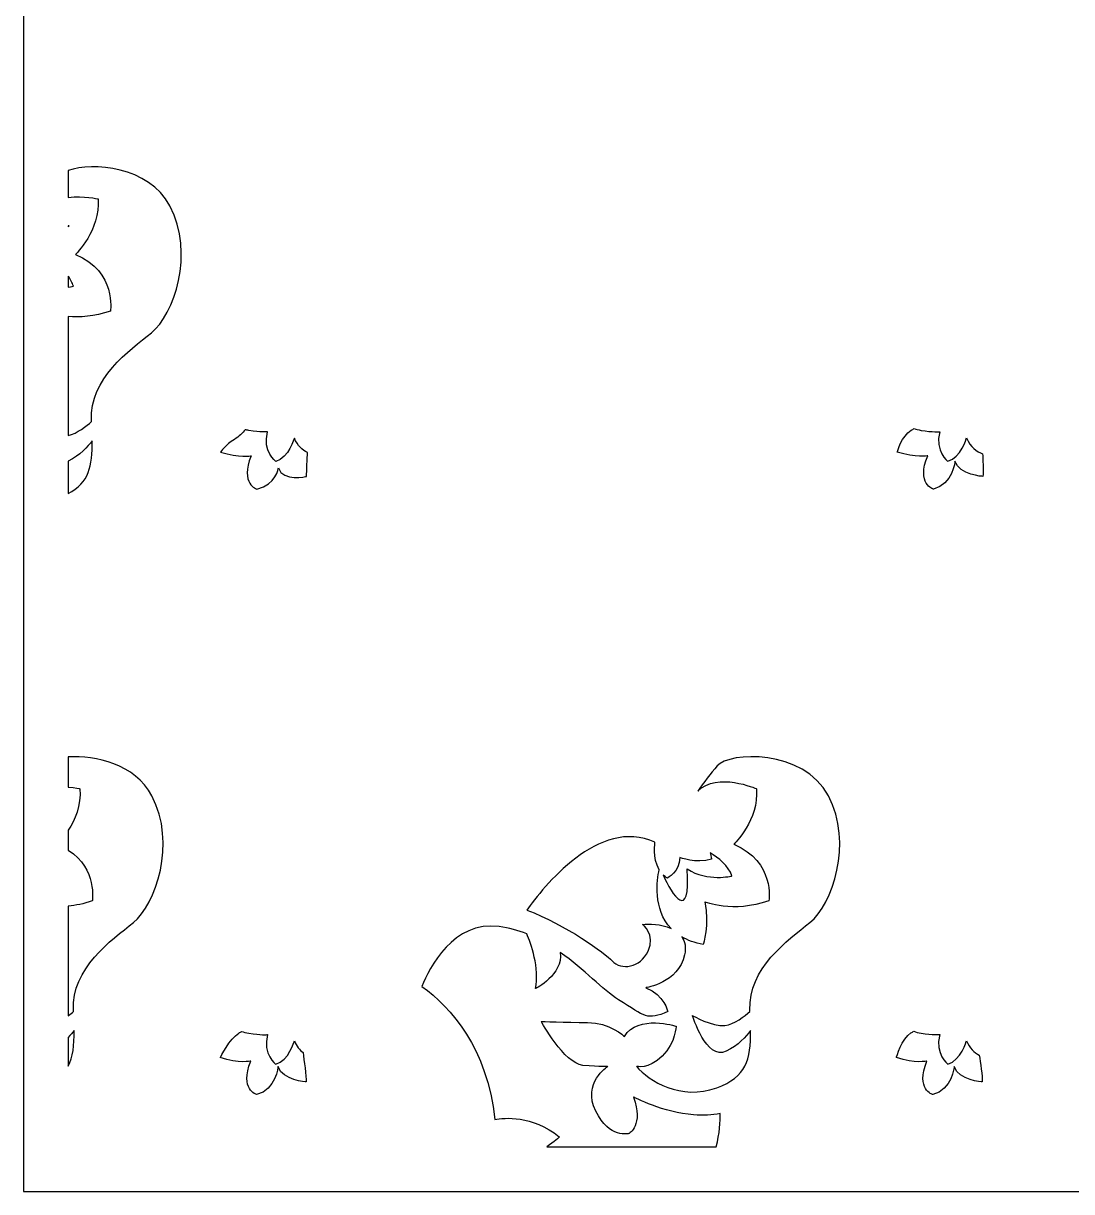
# Model space of a CAD drawing. Header units: centimetres. Extents: x -27 to -16.1, y -2.4 to 9.
# Drawn here: x -27 to -21.89, y -2.38 to 3.31 of the extents above; entities that cross this region are included whole.
import ezdxf

# ---------------------------------------------------------------- set-up
doc = ezdxf.new("R2010")
doc.units = ezdxf.units.CM
doc.header["$MEASUREMENT"] = 0
doc.layers.add('layer 1', color=7, linetype='Continuous')

msp = doc.modelspace()

# ---------------------------------------------------------------- linework, layer by layer
at = {"layer": 'layer 1', "color": 250}
for points, knots in [([(-26.99914, 9.00077), (-26.99914, 9.00077), (-16.05281, 9.00077), (-16.05281, 9.00077), (-16.05281, 9.00077), (-16.05281, 9.00077), (-16.05281, -2.38341), (-16.05281, -2.38341), (-16.05281, -2.38341), (-16.05281, -2.38341), (-26.99914, -2.38341), (-26.99914, -2.38341), (-26.99914, -2.38341), (-26.99914, -2.38341), (-26.99914, 9.00077), (-26.99914, 9.00077)], [0, 0, 0, 0, 0.2, 0.2, 0.2, 0.2, 0.4, 0.4, 0.4, 0.4, 0.6, 0.6, 0.6, 0.6, 1, 1, 1, 1]), ([(-26.78021, 1.87985), (-26.7258, 1.87565), (-26.65438, 1.87937), (-26.57491, 1.90694), (-26.57491, 1.90694), (-26.57491, 1.90694), (-26.54343, 2.09784), (-26.74545, 2.18268), (-26.74545, 2.18268), (-26.74545, 2.18268), (-26.62214, 2.30199), (-26.63525, 2.45312), (-26.63525, 2.45312), (-26.63525, 2.45312), (-26.70429, 2.47027), (-26.78021, 2.46106), (-26.78021, 2.46106), (-26.78021, 2.46106), (-26.78021, 2.59188), (-26.78021, 2.59188), (-26.78021, 2.59188), (-26.66209, 2.63271), (-26.38891, 2.61351), (-26.285, 2.41886), (-26.285, 2.41886), (-26.16211, 2.18868), (-26.26655, 1.88784), (-26.37456, 1.80143), (-26.37456, 1.80143), (-26.48257, 1.71502), (-26.67608, 1.57859), (-26.66708, 1.37393), (-26.66708, 1.37393), (-26.667, 1.37197), (-26.66692, 1.37003), (-26.66683, 1.36808), (-26.66683, 1.36808), (-26.68934, 1.3483), (-26.73691, 1.31039), (-26.78021, 1.30134), (-26.78021, 1.30134), (-26.78021, 1.30134), (-26.78021, 1.87985), (-26.78021, 1.87985)], [0, 0, 0, 0, 0.0833333, 0.0833333, 0.0833333, 0.0833333, 0.1666667, 0.1666667, 0.1666667, 0.1666667, 0.25, 0.25, 0.25, 0.25, 0.3333333, 0.3333333, 0.3333333, 0.3333333, 0.4166667, 0.4166667, 0.4166667, 0.4166667, 0.5, 0.5, 0.5, 0.5, 0.5833333, 0.5833333, 0.5833333, 0.5833333, 0.6666667, 0.6666667, 0.6666667, 0.6666667, 0.75, 0.75, 0.75, 0.75, 0.8333333, 0.8333333, 0.8333333, 0.8333333, 1, 1, 1, 1]), ([(-26.78021, 2.32193), (-26.77888, 2.32197), (-26.7776, 2.32202), (-26.77635, 2.32211), (-26.77635, 2.32211), (-26.77635, 2.32211), (-26.77772, 2.32016), (-26.78021, 2.31675), (-26.78021, 2.31675), (-26.78021, 2.31675), (-26.78021, 2.32193), (-26.78021, 2.32193)], [0, 0, 0, 0, 0.25, 0.25, 0.25, 0.25, 0.5, 0.5, 0.5, 0.5, 1, 1, 1, 1]), ([(-26.78021, 2.07732), (-26.76913, 2.06133), (-26.76024, 2.04474), (-26.75536, 2.02829), (-26.75536, 2.02829), (-26.75536, 2.02829), (-26.76463, 2.02595), (-26.78021, 2.02402), (-26.78021, 2.02402), (-26.78021, 2.02402), (-26.78021, 2.07732), (-26.78021, 2.07732)], [0, 0, 0, 0, 0.25, 0.25, 0.25, 0.25, 0.5, 0.5, 0.5, 0.5, 1, 1, 1, 1]), ([(-25.61443, 1.21726), (-25.61553, 1.19087), (-25.61819, 1.12765), (-25.61956, 1.10139), (-25.61956, 1.10139), (-25.61956, 1.10139), (-25.73336, 1.07364), (-25.75612, 1.14264), (-25.75612, 1.14264), (-25.75612, 1.14264), (-25.76662, 1.06247), (-25.86116, 1.03947), (-25.86116, 1.03947), (-25.86116, 1.03947), (-25.94519, 1.06424), (-25.88917, 1.20223), (-25.88917, 1.20223), (-25.88917, 1.20223), (-25.94694, 1.18985), (-26.03797, 1.21992), (-26.03797, 1.21992), (-26.03797, 1.21992), (-26.01522, 1.2553), (-25.9697, 1.28184), (-25.9697, 1.28184), (-25.94739, 1.29485), (-25.93019, 1.31341), (-25.91844, 1.32896), (-25.91844, 1.32896), (-25.91279, 1.32741), (-25.90663, 1.32606), (-25.89992, 1.32499), (-25.89992, 1.32499), (-25.84298, 1.3159), (-25.80885, 1.31859), (-25.80885, 1.31859), (-25.80885, 1.31859), (-25.83453, 1.22188), (-25.76917, 1.1747), (-25.76917, 1.1747), (-25.76917, 1.1747), (-25.70614, 1.19121), (-25.67813, 1.28792), (-25.67813, 1.28792), (-25.67813, 1.28792), (-25.66387, 1.25087), (-25.6385, 1.22954), (-25.61443, 1.21726)], [0, 0, 0, 0, 0.0769231, 0.0769231, 0.0769231, 0.0769231, 0.1538462, 0.1538462, 0.1538462, 0.1538462, 0.2307692, 0.2307692, 0.2307692, 0.2307692, 0.3076923, 0.3076923, 0.3076923, 0.3076923, 0.3846154, 0.3846154, 0.3846154, 0.3846154, 0.4615385, 0.4615385, 0.4615385, 0.4615385, 0.5384615, 0.5384615, 0.5384615, 0.5384615, 0.6153846, 0.6153846, 0.6153846, 0.6153846, 0.6923077, 0.6923077, 0.6923077, 0.6923077, 0.7692308, 0.7692308, 0.7692308, 0.7692308, 0.8461538, 0.8461538, 0.8461538, 0.8461538, 1, 1, 1, 1]), ([(-22.32404, 1.21142), (-22.35181, 1.22205), (-22.38525, 1.24387), (-22.40247, 1.28862), (-22.40247, 1.28862), (-22.40247, 1.28862), (-22.43048, 1.19191), (-22.4935, 1.1754), (-22.4935, 1.1754), (-22.4935, 1.1754), (-22.55886, 1.22258), (-22.53319, 1.31929), (-22.53319, 1.31929), (-22.53319, 1.31929), (-22.56731, 1.3166), (-22.62426, 1.32569), (-22.62426, 1.32569), (-22.63743, 1.32779), (-22.64851, 1.33097), (-22.65778, 1.33463), (-22.65778, 1.33463), (-22.66212, 1.33201), (-22.667, 1.32912), (-22.6725, 1.32591), (-22.6725, 1.32591), (-22.71802, 1.29938), (-22.74078, 1.21992), (-22.74078, 1.21992), (-22.74078, 1.21992), (-22.64974, 1.18985), (-22.59197, 1.20223), (-22.59197, 1.20223), (-22.59197, 1.20223), (-22.64799, 1.06424), (-22.56396, 1.03947), (-22.56396, 1.03947), (-22.56396, 1.03947), (-22.46942, 1.06247), (-22.45892, 1.17569), (-22.45892, 1.17569), (-22.45892, 1.17569), (-22.43616, 1.1067), (-22.32237, 1.10139), (-22.32237, 1.10139), (-22.32237, 1.10139), (-22.32098, 1.12802), (-22.3231, 1.18776), (-22.32404, 1.21142)], [0, 0, 0, 0, 0.0769231, 0.0769231, 0.0769231, 0.0769231, 0.1538462, 0.1538462, 0.1538462, 0.1538462, 0.2307692, 0.2307692, 0.2307692, 0.2307692, 0.3076923, 0.3076923, 0.3076923, 0.3076923, 0.3846154, 0.3846154, 0.3846154, 0.3846154, 0.4615385, 0.4615385, 0.4615385, 0.4615385, 0.5384615, 0.5384615, 0.5384615, 0.5384615, 0.6153846, 0.6153846, 0.6153846, 0.6153846, 0.6923077, 0.6923077, 0.6923077, 0.6923077, 0.7692308, 0.7692308, 0.7692308, 0.7692308, 0.8461538, 0.8461538, 0.8461538, 0.8461538, 1, 1, 1, 1]), ([(-26.78021, 1.01777), (-26.78021, 1.01777), (-26.78021, 1.17555), (-26.78021, 1.17555), (-26.78021, 1.17555), (-26.72288, 1.20424), (-26.68479, 1.2465), (-26.66373, 1.2752), (-26.66373, 1.2752), (-26.66223, 1.15046), (-26.67907, 1.07091), (-26.78021, 1.01777)], [0, 0, 0, 0, 0.25, 0.25, 0.25, 0.25, 0.5, 0.5, 0.5, 0.5, 1, 1, 1, 1]), ([(-23.62228, -2.16448), (-23.62228, -2.16448), (-24.44868, -2.16448), (-24.44868, -2.16448), (-24.44868, -2.16448), (-24.41026, -2.1422), (-24.3873, -2.11623), (-24.3873, -2.11623), (-24.3873, -2.11623), (-24.52121, -2.0095), (-24.6551, -2.02287), (-24.70159, -2.03195), (-24.70159, -2.03195), (-24.73824, -1.68404), (-24.91623, -1.48739), (-25.05657, -1.38314), (-25.05657, -1.38314), (-25.02076, -1.29407), (-24.90469, -1.06118), (-24.67976, -1.09218), (-24.67976, -1.09218), (-24.63223, -1.09873), (-24.58781, -1.11109), (-24.54615, -1.12747), (-24.54615, -1.12747), (-24.52696, -1.17288), (-24.48173, -1.29501), (-24.50325, -1.39405), (-24.50325, -1.39405), (-24.50325, -1.39405), (-24.36922, -1.32759), (-24.38227, -1.21815), (-24.38227, -1.21815), (-24.26562, -1.30075), (-24.1753, -1.40052), (-24.09832, -1.44868), (-24.09832, -1.44868), (-23.96597, -1.53147), (-23.95967, -1.55058), (-23.85883, -1.506), (-23.85883, -1.506), (-23.85883, -1.506), (-23.87421, -1.42606), (-23.96588, -1.38973), (-23.96588, -1.38973), (-23.96588, -1.38973), (-23.8083, -1.36814), (-23.7768, -1.22943), (-23.7768, -1.22943), (-23.76841, -1.19252), (-23.77485, -1.16413), (-23.78992, -1.14254), (-23.78992, -1.14254), (-23.76193, -1.15869), (-23.72777, -1.17135), (-23.68612, -1.17897), (-23.68612, -1.17897), (-23.68612, -1.17897), (-23.65464, -1.08352), (-23.67825, -0.97216), (-23.67825, -0.97216), (-23.67825, -0.97216), (-23.54182, -1.02784), (-23.36603, -0.96686), (-23.36603, -0.96686), (-23.36603, -0.96686), (-23.33455, -0.77596), (-23.53657, -0.69112), (-23.53657, -0.69112), (-23.53657, -0.69112), (-23.41326, -0.57181), (-23.42638, -0.42068), (-23.42638, -0.42068), (-23.42638, -0.42068), (-23.61671, -0.3355), (-23.71286, -0.43238), (-23.71286, -0.43238), (-23.68441, -0.39267), (-23.64852, -0.34433), (-23.6186, -0.30956), (-23.6186, -0.30956), (-23.55866, -0.2399), (-23.199, -0.22475), (-23.07612, -0.45494), (-23.07612, -0.45494), (-22.95324, -0.68512), (-23.05767, -0.98596), (-23.16568, -1.07237), (-23.16568, -1.07237), (-23.27369, -1.15878), (-23.46721, -1.29521), (-23.45821, -1.49987), (-23.45821, -1.49987), (-23.45812, -1.50183), (-23.45804, -1.50377), (-23.45795, -1.50572), (-23.45795, -1.50572), (-23.48209, -1.52693), (-23.53502, -1.56898), (-23.58063, -1.57396), (-23.58063, -1.57396), (-23.64195, -1.58066), (-23.73808, -1.52539), (-23.73808, -1.52539), (-23.73808, -1.52539), (-23.73808, -1.52539), (-23.67013, -1.74646), (-23.574, -1.69957), (-23.574, -1.69957), (-23.51518, -1.67087), (-23.47623, -1.62774), (-23.45485, -1.5986), (-23.45485, -1.5986), (-23.45314, -1.74124), (-23.47536, -1.82479), (-23.62022, -1.87734), (-23.62022, -1.87734), (-23.79574, -1.94101), (-23.94875, -1.8455), (-24.01176, -1.77274), (-24.01176, -1.77274), (-24.01176, -1.77274), (-23.95325, -1.79093), (-23.88574, -1.72271), (-23.88574, -1.72271), (-23.81824, -1.65449), (-23.81824, -1.57718), (-23.81824, -1.57718), (-23.81824, -1.57718), (-23.81824, -1.57718), (-24.00275, -1.51806), (-24.07026, -1.62721), (-24.07026, -1.62721), (-24.07026, -1.62721), (-24.14227, -1.55899), (-24.25028, -1.55899), (-24.25028, -1.55899), (-24.35829, -1.55899), (-24.4753, -1.55444), (-24.4753, -1.55444), (-24.4753, -1.55444), (-24.4753, -1.55444), (-24.36279, -1.75909), (-24.27278, -1.76819), (-24.27278, -1.76819), (-24.18277, -1.77728), (-24.15127, -1.77274), (-24.15127, -1.77274), (-24.15127, -1.77274), (-24.15127, -1.77274), (-24.27728, -1.8546), (-24.20977, -1.99103), (-24.20977, -1.99103), (-24.14227, -2.12747), (-24.04776, -2.10018), (-24.04776, -2.10018), (-24.04776, -2.10018), (-24.04776, -2.10018), (-23.97575, -2.05925), (-24.02526, -1.92281), (-24.02526, -1.92281), (-24.02526, -1.92281), (-23.87674, -2.00013), (-23.73273, -2.00922), (-23.73273, -2.00922), (-23.68623, -2.01216), (-23.64302, -2.0108), (-23.60369, -2.00306), (-23.60369, -2.00306), (-23.60331, -2.0381), (-23.60545, -2.10224), (-23.62228, -2.16448)], [0, 0, 0, 0, 0.0227273, 0.0227273, 0.0227273, 0.0227273, 0.0454545, 0.0454545, 0.0454545, 0.0454545, 0.0681818, 0.0681818, 0.0681818, 0.0681818, 0.0909091, 0.0909091, 0.0909091, 0.0909091, 0.1136364, 0.1136364, 0.1136364, 0.1136364, 0.1363636, 0.1363636, 0.1363636, 0.1363636, 0.1590909, 0.1590909, 0.1590909, 0.1590909, 0.1818182, 0.1818182, 0.1818182, 0.1818182, 0.2045455, 0.2045455, 0.2045455, 0.2045455, 0.2272727, 0.2272727, 0.2272727, 0.2272727, 0.25, 0.25, 0.25, 0.25, 0.2727273, 0.2727273, 0.2727273, 0.2727273, 0.2954545, 0.2954545, 0.2954545, 0.2954545, 0.3181818, 0.3181818, 0.3181818, 0.3181818, 0.3409091, 0.3409091, 0.3409091, 0.3409091, 0.3636364, 0.3636364, 0.3636364, 0.3636364, 0.3863636, 0.3863636, 0.3863636, 0.3863636, 0.4090909, 0.4090909, 0.4090909, 0.4090909, 0.4318182, 0.4318182, 0.4318182, 0.4318182, 0.4545455, 0.4545455, 0.4545455, 0.4545455, 0.4772727, 0.4772727, 0.4772727, 0.4772727, 0.5, 0.5, 0.5, 0.5, 0.5227273, 0.5227273, 0.5227273, 0.5227273, 0.5454545, 0.5454545, 0.5454545, 0.5454545, 0.5681818, 0.5681818, 0.5681818, 0.5681818, 0.5909091, 0.5909091, 0.5909091, 0.5909091, 0.6136364, 0.6136364, 0.6136364, 0.6136364, 0.6363636, 0.6363636, 0.6363636, 0.6363636, 0.6590909, 0.6590909, 0.6590909, 0.6590909, 0.6818182, 0.6818182, 0.6818182, 0.6818182, 0.7045455, 0.7045455, 0.7045455, 0.7045455, 0.7272727, 0.7272727, 0.7272727, 0.7272727, 0.75, 0.75, 0.75, 0.75, 0.7727273, 0.7727273, 0.7727273, 0.7727273, 0.7954545, 0.7954545, 0.7954545, 0.7954545, 0.8181818, 0.8181818, 0.8181818, 0.8181818, 0.8409091, 0.8409091, 0.8409091, 0.8409091, 0.8636364, 0.8636364, 0.8636364, 0.8636364, 0.8863636, 0.8863636, 0.8863636, 0.8863636, 0.9090909, 0.9090909, 0.9090909, 0.9090909, 0.9318182, 0.9318182, 0.9318182, 0.9318182, 0.9545455, 0.9545455, 0.9545455, 0.9545455, 1, 1, 1, 1]), ([(-26.78021, -1.52626), (-26.78021, -1.52626), (-26.78021, -0.99284), (-26.78021, -0.99284), (-26.78021, -0.99284), (-26.74429, -0.9892), (-26.70486, -0.9813), (-26.66323, -0.96686), (-26.66323, -0.96686), (-26.66323, -0.96686), (-26.63775, -0.81207), (-26.78021, -0.71932), (-26.78021, -0.71932), (-26.78021, -0.71932), (-26.78021, -0.62302), (-26.78021, -0.62302), (-26.78021, -0.62302), (-26.74881, -0.57376), (-26.71653, -0.50182), (-26.72357, -0.42068), (-26.72357, -0.42068), (-26.72357, -0.42068), (-26.74639, -0.41501), (-26.78021, -0.41194), (-26.78021, -0.41194), (-26.78021, -0.41194), (-26.78021, -0.26544), (-26.78021, -0.26544), (-26.78021, -0.26544), (-26.64653, -0.2561), (-26.45614, -0.29979), (-26.37332, -0.45494), (-26.37332, -0.45494), (-26.25043, -0.68512), (-26.35487, -0.98596), (-26.46288, -1.07237), (-26.46288, -1.07237), (-26.57089, -1.15878), (-26.7644, -1.29521), (-26.7554, -1.49987), (-26.7554, -1.49987), (-26.75531, -1.50183), (-26.75523, -1.50377), (-26.75515, -1.50572), (-26.75515, -1.50572), (-26.76165, -1.51143), (-26.77024, -1.51865), (-26.78021, -1.52626)], [0, 0, 0, 0, 0.0769231, 0.0769231, 0.0769231, 0.0769231, 0.1538462, 0.1538462, 0.1538462, 0.1538462, 0.2307692, 0.2307692, 0.2307692, 0.2307692, 0.3076923, 0.3076923, 0.3076923, 0.3076923, 0.3846154, 0.3846154, 0.3846154, 0.3846154, 0.4615385, 0.4615385, 0.4615385, 0.4615385, 0.5384615, 0.5384615, 0.5384615, 0.5384615, 0.6153846, 0.6153846, 0.6153846, 0.6153846, 0.6923077, 0.6923077, 0.6923077, 0.6923077, 0.7692308, 0.7692308, 0.7692308, 0.7692308, 0.8461538, 0.8461538, 0.8461538, 0.8461538, 1, 1, 1, 1]), ([(-23.90058, -0.81542), (-23.91079, -0.863), (-23.93208, -1.00721), (-23.84261, -1.10136), (-23.84261, -1.10136), (-23.8909, -1.07945), (-23.95173, -1.07699), (-23.98156, -1.08162), (-23.98156, -1.08162), (-23.98156, -1.08162), (-23.91631, -1.12938), (-23.95456, -1.21124), (-23.95456, -1.21124), (-23.99281, -1.2931), (-24.08657, -1.30672), (-24.12932, -1.25897), (-24.12932, -1.25897), (-24.16108, -1.2235), (-24.35865, -1.08129), (-24.54538, -1.01174), (-24.54538, -1.01174), (-24.46887, -0.90359), (-24.19487, -0.55505), (-23.92089, -0.6811), (-23.92089, -0.6811), (-23.92089, -0.6811), (-23.93369, -0.75868), (-23.90058, -0.81542)], [0, 0, 0, 0, 0.125, 0.125, 0.125, 0.125, 0.25, 0.25, 0.25, 0.25, 0.375, 0.375, 0.375, 0.375, 0.5, 0.5, 0.5, 0.5, 0.625, 0.625, 0.625, 0.625, 0.75, 0.75, 0.75, 0.75, 1, 1, 1, 1]), ([(-23.65195, -0.73329), (-23.61369, -0.75617), (-23.56134, -0.79545), (-23.54648, -0.84551), (-23.54648, -0.84551), (-23.54648, -0.84551), (-23.66278, -0.87489), (-23.76454, -0.81123), (-23.76454, -0.81123), (-23.7462, -1.07847), (-23.83883, -0.93726), (-23.88107, -0.8405), (-23.88107, -0.8405), (-23.87508, -0.8463), (-23.86828, -0.85155), (-23.86055, -0.85609), (-23.86055, -0.85609), (-23.86055, -0.85609), (-23.8002, -0.82693), (-23.8002, -0.75534), (-23.8002, -0.75534), (-23.8002, -0.75534), (-23.72149, -0.78716), (-23.64541, -0.76329), (-23.64541, -0.76329), (-23.64541, -0.76329), (-23.64609, -0.75044), (-23.65195, -0.73329)], [0, 0, 0, 0, 0.125, 0.125, 0.125, 0.125, 0.25, 0.25, 0.25, 0.25, 0.375, 0.375, 0.375, 0.375, 0.5, 0.5, 0.5, 0.5, 0.625, 0.625, 0.625, 0.625, 0.75, 0.75, 0.75, 0.75, 1, 1, 1, 1]), ([(-26.78021, -1.77256), (-26.78021, -1.77256), (-26.78021, -1.63224), (-26.78021, -1.63224), (-26.78021, -1.63224), (-26.76871, -1.62015), (-26.75936, -1.60856), (-26.75205, -1.5986), (-26.75205, -1.5986), (-26.75119, -1.67035), (-26.75639, -1.72714), (-26.78021, -1.77256)], [0, 0, 0, 0, 0.25, 0.25, 0.25, 0.25, 0.5, 0.5, 0.5, 0.5, 1, 1, 1, 1]), ([(-25.63617, -1.70612), (-25.65276, -1.6933), (-25.66816, -1.67509), (-25.67813, -1.64918), (-25.67813, -1.64918), (-25.67813, -1.64918), (-25.70614, -1.74589), (-25.76917, -1.7624), (-25.76917, -1.7624), (-25.76917, -1.7624), (-25.83453, -1.71523), (-25.80885, -1.61851), (-25.80885, -1.61851), (-25.80885, -1.61851), (-25.84298, -1.6212), (-25.89992, -1.61212), (-25.89992, -1.61212), (-25.91379, -1.6099), (-25.92534, -1.60649), (-25.93489, -1.60259), (-25.93489, -1.60259), (-25.93906, -1.6051), (-25.94372, -1.60786), (-25.94894, -1.61091), (-25.94894, -1.61091), (-25.99446, -1.63744), (-26.03959, -1.73005), (-26.03959, -1.73005), (-26.03959, -1.73005), (-25.94855, -1.76013), (-25.89078, -1.74774), (-25.89078, -1.74774), (-25.89078, -1.74774), (-25.9468, -1.88573), (-25.86277, -1.9105), (-25.86277, -1.9105), (-25.86277, -1.9105), (-25.76823, -1.8875), (-25.75773, -1.77428), (-25.75773, -1.77428), (-25.75773, -1.77428), (-25.73497, -1.84328), (-25.62118, -1.84858), (-25.62118, -1.84858), (-25.62118, -1.84858), (-25.61983, -1.82262), (-25.63101, -1.74164), (-25.63617, -1.70612)], [0, 0, 0, 0, 0.0769231, 0.0769231, 0.0769231, 0.0769231, 0.1538462, 0.1538462, 0.1538462, 0.1538462, 0.2307692, 0.2307692, 0.2307692, 0.2307692, 0.3076923, 0.3076923, 0.3076923, 0.3076923, 0.3846154, 0.3846154, 0.3846154, 0.3846154, 0.4615385, 0.4615385, 0.4615385, 0.4615385, 0.5384615, 0.5384615, 0.5384615, 0.5384615, 0.6153846, 0.6153846, 0.6153846, 0.6153846, 0.6923077, 0.6923077, 0.6923077, 0.6923077, 0.7692308, 0.7692308, 0.7692308, 0.7692308, 0.8461538, 0.8461538, 0.8461538, 0.8461538, 1, 1, 1, 1]), ([(-22.34053, -1.71823), (-22.36407, -1.70581), (-22.38856, -1.68463), (-22.40247, -1.64848), (-22.40247, -1.64848), (-22.40247, -1.64848), (-22.43048, -1.74519), (-22.4935, -1.7617), (-22.4935, -1.7617), (-22.4935, -1.7617), (-22.55886, -1.71453), (-22.53319, -1.61781), (-22.53319, -1.61781), (-22.53319, -1.61781), (-22.56731, -1.6205), (-22.62426, -1.61142), (-22.62426, -1.61142), (-22.63812, -1.6092), (-22.64968, -1.60579), (-22.65923, -1.60189), (-22.65923, -1.60189), (-22.6634, -1.6044), (-22.66806, -1.60716), (-22.67328, -1.61021), (-22.67328, -1.61021), (-22.7188, -1.63674), (-22.74435, -1.73005), (-22.74435, -1.73005), (-22.74435, -1.73005), (-22.65332, -1.76013), (-22.59555, -1.74774), (-22.59555, -1.74774), (-22.59555, -1.74774), (-22.65157, -1.88573), (-22.56754, -1.9105), (-22.56754, -1.9105), (-22.56754, -1.9105), (-22.473, -1.8875), (-22.4625, -1.77428), (-22.4625, -1.77428), (-22.4625, -1.77428), (-22.43974, -1.84328), (-22.32594, -1.84858), (-22.32594, -1.84858), (-22.32594, -1.84858), (-22.32463, -1.82328), (-22.33521, -1.75195), (-22.34053, -1.71823)], [0, 0, 0, 0, 0.0769231, 0.0769231, 0.0769231, 0.0769231, 0.1538462, 0.1538462, 0.1538462, 0.1538462, 0.2307692, 0.2307692, 0.2307692, 0.2307692, 0.3076923, 0.3076923, 0.3076923, 0.3076923, 0.3846154, 0.3846154, 0.3846154, 0.3846154, 0.4615385, 0.4615385, 0.4615385, 0.4615385, 0.5384615, 0.5384615, 0.5384615, 0.5384615, 0.6153846, 0.6153846, 0.6153846, 0.6153846, 0.6923077, 0.6923077, 0.6923077, 0.6923077, 0.7692308, 0.7692308, 0.7692308, 0.7692308, 0.8461538, 0.8461538, 0.8461538, 0.8461538, 1, 1, 1, 1])]:
    msp.add_open_spline(points, degree=3, knots=knots, dxfattribs=at)

doc.saveas('drawing.dxf')
